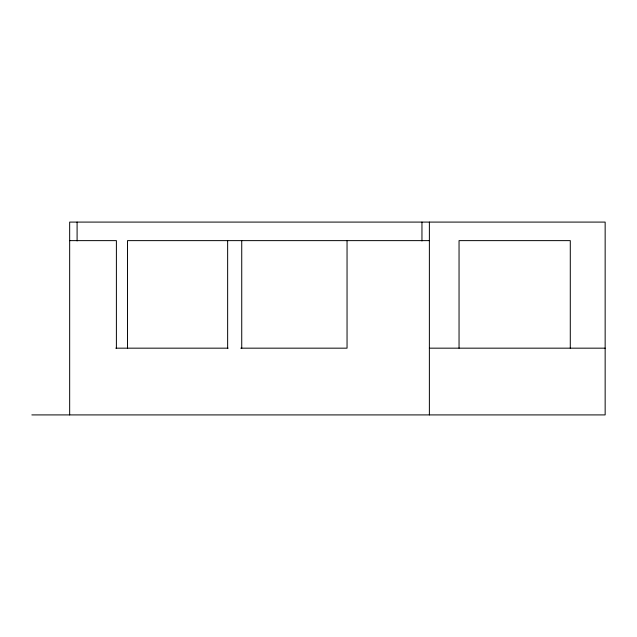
<?xml version="1.0" encoding="UTF-8"?>
<svg xmlns="http://www.w3.org/2000/svg" width="637" height="637" viewBox="0 0 637 637"><rect width="100%" height="100%" fill="white"/><g stroke="black" fill="none" stroke-linecap="round" stroke-linejoin="round"><path stroke-width="0.96" d="M69.664 240.627L116.396 240.627L116.396 348.168M429.378 240.627L127.519 240.627L127.519 348.168M115.783 348.168L228.118 348.168M240.794 348.168L347.046 348.168L347.046 240.627M429.378 348.168L605.15 348.168M31.85 414.91L605.15 414.91L605.15 222.09L69.664 222.09L69.664 414.91M570.29 348.168L570.29 240.627L459.046 240.627L459.046 348.168M429.378 222.09L429.378 414.91M421.957 222.09L421.957 240.969M241.734 240.627L241.734 348.168M227.64 240.627L227.64 348.168M77.093 222.09L77.093 240.945"/></g></svg>
